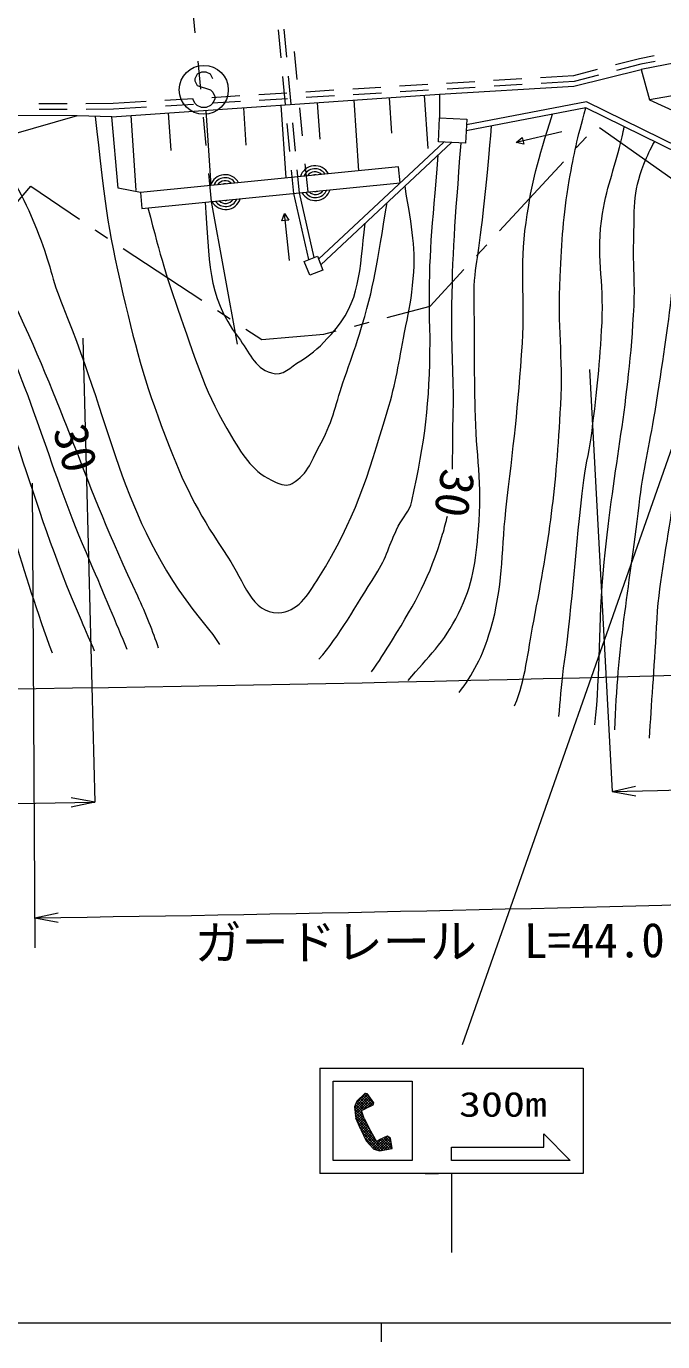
# Model space of a CAD drawing. Units: millimetres, scale not verified. Extents: x 40000 to 680000, y 20000 to 380000.
# Drawn here: x 349152 to 382965, y 204000 to 273897 of the extents above; entities that cross this region are included whole.
import ezdxf
from ezdxf.enums import TextEntityAlignment as Align

# ---------------------------------------------------------------- set-up
doc = ezdxf.new("R2010")
doc.units = ezdxf.units.MM
doc.header["$LTSCALE"] = 1000
for name, color, linetype, lineweight in [('M-BGD', 7, 'Continuous', 13), ('M-BMK-ROW', 30, 'Continuous', 13), ('M-STR-HTXT', 7, 'Continuous', 13), ('M-STR-STR1', 1, 'Continuous', 13), ('M-STR-STRC', 7, 'Continuous', 13), ('M-TTL-BAND', 7, 'Continuous', 13)]:
    doc.layers.add(name, color=color, linetype=linetype, lineweight=lineweight)
doc.styles.add('ＭＳ ゴシック', font='')
doc.styles.get('ＭＳ ゴシック').set_extended_font_data('MS Gothic')

msp = doc.modelspace()

# ---------------------------------------------------------------- linework, layer by layer
at = {"layer": 'M-BGD'}
for p, q in [((362694, 272225), (362555, 273718)), ((362993, 272249), (362854, 273742)), ((381731, 272172), (380459, 271843)), ((382517, 272323), (381731, 272172)), ((382571, 272028), (381797, 271879)), ((362926, 269736), (362787, 271229)), ((363225, 269760), (363086, 271253)), ((378220, 271265), (376475, 271160)), ((379491, 271593), (378220, 271265)), ((379547, 271298), (378267, 270967)), ((381797, 271879), (380516, 271548)), ((367991, 270647), (366493, 270557)), ((370486, 270798), (368989, 270708)), ((372982, 270949), (371484, 270858)), ((373010, 270650), (371513, 270560)), ((375477, 271100), (373980, 271009)), ((375505, 270801), (374008, 270710)), ((378267, 270967), (376503, 270861)), ((353701, 269089), (371108, 270286)), ((355513, 269894), (353769, 269789)), ((358009, 270045), (356512, 269954)), ((360504, 270195), (359007, 270105)), ((360533, 269897), (359035, 269806)), ((363000, 270346), (361503, 270256)), ((363028, 270047), (361531, 269957)), ((365495, 270497), (363998, 270406)), ((365523, 270198), (364026, 270108)), ((364614, 269839), (364747, 267905)), ((368019, 270349), (366522, 270258)), ((366549, 269972), (366807, 266221)), ((368425, 270101), (368554, 268226)), ((370514, 270499), (369017, 270409)), ((370300, 270230), (370494, 267405)), ((371108, 270286), (371114, 269031)), ((382265, 269984), (392156, 265459)), ((351319, 269782), (349819, 269777)), ((351328, 269482), (349828, 269477)), ((353769, 269789), (352319, 269785)), ((353779, 269489), (352328, 269485)), ((355542, 269595), (353779, 269489)), ((354699, 269158), (354973, 265167)), ((358037, 269746), (356540, 269655)), ((356694, 269295), (356831, 267299)), ((358689, 269432), (358964, 265441)), ((360685, 269569), (360822, 267574)), ((362680, 269706), (362946, 265837)), ((354031, 265302), (353701, 269089)), ((363158, 267246), (363019, 268740)), ((363457, 267270), (363318, 268764)), ((371329, 267739), (364674, 261527)), ((371747, 267719), (364792, 261227)), ((377609, 268297), (375175, 267724)), ((375175, 267724), (375497, 267992)), ((375583, 267627), (375175, 267724)), ((375497, 267992), (375583, 267627)), ((363366, 265019), (363251, 266251)), ((363665, 265047), (363550, 266275)), ((355212, 265069), (354031, 265302)), ((364167, 261500), (363366, 265019)), ((364449, 261610), (363667, 265049)), ((360371, 257003), (359000, 264585)), ((362720, 263554), (362866, 263947)), ((363093, 263594), (362720, 263554)), ((363134, 261461), (362866, 263947)), ((362866, 263947), (363093, 263594))]:
    msp.add_line(p, q, dxfattribs=at)
for points in [[(532026, 287036), (458042, 280953), (432714, 278022), (399062, 274949), (381819, 271604), (382265, 269984)], [(529449, 284827), (498184, 282764), (458092, 279071), (432834, 276145), (399407, 272992), (382265, 269984)], [(371108, 270286), (378242, 270711), (381819, 271604)], [(389816, 264530), (378924, 269878), (372535, 268656)], [(351851, 269136), (337436, 269157), (307041, 267404)], [(353701, 269089), (351851, 269136), (344939, 267160)], [(389848, 264180), (378882, 269564), (372520, 268348)]]:
    msp.add_lwpolyline(points, dxfattribs=at)
for points in [[(371114, 269031), (372550, 268961), (372488, 267683), (371052, 267752)], [(355297, 264217), (369016, 265580), (368932, 266432), (355212, 265069)], [(363921, 261403), (364616, 261675), (364903, 260942), (364208, 260670)]]:
    msp.add_lwpolyline(points, close=True, dxfattribs=at)
for centre, radius, start, end in [((364491, 265677), 812, 28.29549, 163.05576), ((364491, 265677), 650, 34.41127, 156.93997), ((359715, 265202), 812, 28.29549, 163.05576), ((359715, 265202), 650, 34.41127, 156.93997), ((359715, 265202), 488, 45.54396, 145.80728), ((364491, 265677), 488, 45.54396, 145.80728), ((364491, 265677), 325, 79.73325, 111.61799), ((359715, 265202), 325, 79.73325, 111.61799), ((364514, 265447), 812, 208.29549, 343.05576), ((364514, 265447), 650, 214.41127, 336.93997), ((364514, 265447), 488, 225.54396, 325.80728), ((364514, 265447), 325, 259.73325, 291.61799), ((359738, 264972), 812, 208.29549, 343.05576), ((359738, 264972), 650, 214.41127, 336.93997), ((359738, 264972), 488, 225.54396, 325.80728), ((359738, 264972), 325, 259.73325, 291.61799)]:
    msp.add_arc(centre, radius, start, end, dxfattribs=at)
for points, knots in [([(352817, 269111), (353306, 264682), (353430, 263311), (354285, 259683), (355044, 256463), (355535, 254658), (356741, 251578), (357689, 249157), (358408, 247854), (359855, 245694), (360724, 244396), (361120, 242702), (362545, 242735), (363558, 242759), (364104, 243657), (364690, 244600), (366654, 247764), (367246, 249849), (368328, 253413), (368818, 255026), (368930, 255974), (369253, 257629), (369442, 258597), (369575, 259137), (369679, 260118), (369895, 262181), (369644, 263036), (369276, 265412)], [0, 0, 0, 0, 1, 1, 1, 2, 2, 2, 3, 3, 3, 4, 4, 4, 5, 5, 5, 6, 6, 6, 7, 7, 7, 8, 8, 8, 9, 9, 9, 9]), ([(372150, 238493), (372859, 239433), (373407, 240409), (373814, 241822), (374509, 244230), (374358, 245695), (374637, 248186), (375025, 251650), (375294, 253588), (375510, 257066), (375664, 259566), (375351, 260996), (375706, 263475), (376034, 265764), (376294, 266642), (377110, 269225)], [0, 0, 0, 0, 1, 1, 1, 2, 2, 2, 3, 3, 3, 4, 4, 4, 5, 5, 5, 5]), ([(375100, 237789), (375700, 239295), (375768, 240495), (376114, 242290), (376968, 246730), (377304, 249261), (377546, 253776), (377689, 256429), (377370, 257925), (377518, 260578), (377630, 262587), (377658, 263724), (378003, 265707), (378269, 267241), (378402, 267812), (378880, 269564)], [0, 0, 0, 0, 1, 1, 1, 2, 2, 2, 3, 3, 3, 4, 4, 4, 5, 5, 5, 5]), ([(369433, 239141), (370526, 240400), (371332, 241123), (372112, 242696), (372908, 244300), (373019, 245371), (373180, 247155), (373405, 249659), (373044, 251076), (373000, 253590), (372967, 255460), (372957, 256508), (372957, 258378), (372957, 259164), (372919, 259607), (372972, 260392), (373025, 261176), (373138, 261608), (373237, 262388), (373545, 264811), (373596, 265601), (373876, 268607)], [0, 0, 0, 0, 1, 1, 1, 2, 2, 2, 3, 3, 3, 4, 4, 4, 5, 5, 5, 6, 6, 6, 7, 7, 7, 7]), ([(377454, 237228), (377524, 238004), (377567, 238819), (377702, 239787), (378244, 243677), (378283, 245889), (378778, 249786), (378909, 250812), (379090, 251372), (379213, 252400), (379480, 254641), (379624, 255901), (379741, 258155), (379859, 260414), (379406, 261713), (379768, 263946), (380032, 265571), (380455, 266422), (380809, 268029), (380859, 268255), (380888, 268379), (380926, 268560)], [0, 0, 0, 0, 1, 1, 1, 2, 2, 2, 3, 3, 3, 4, 4, 4, 5, 5, 5, 6, 6, 6, 7, 7, 7, 7]), ([(347260, 267823), (348573, 265527), (349025, 264827), (349841, 262764), (350408, 261332), (350503, 260448), (351091, 259025), (353898, 252228), (354121, 247510), (358832, 241862), (359039, 241614), (359234, 241333), (359422, 241040)], [0, 0, 0, 0, 1, 1, 1, 2, 2, 2, 3, 3, 3, 4, 4, 4, 4]), ([(379364, 236772), (379670, 239661), (379522, 241990), (379859, 245429), (380382, 250757), (381180, 253696), (381441, 259044), (381505, 260371), (381385, 261117), (381426, 262445), (381477, 264066), (381351, 265062), (381966, 266563), (382171, 267064), (382275, 267328), (382539, 267768)], [0, 0, 0, 0, 1, 1, 1, 2, 2, 2, 3, 3, 3, 4, 4, 4, 5, 5, 5, 5]), ([(364703, 240269), (365793, 241499), (366629, 243065), (367724, 244766), (368320, 245693), (368417, 246341), (368910, 247327), (369175, 247858), (369505, 248083), (369633, 248662), (370356, 251923), (370580, 253817), (370605, 257157), (370609, 257699), (370582, 258002), (370576, 258544), (370537, 261872), (370718, 263006), (371032, 267051)], [0, 0, 0, 0, 1, 1, 1, 2, 2, 2, 3, 3, 3, 4, 4, 4, 5, 5, 5, 6, 6, 6, 6]), ([(371797, 250365), (371816, 251175), (371796, 252020), (371828, 253042), (371894, 255140), (371745, 256316), (371762, 258414), (371790, 262044), (371926, 263268), (372254, 267694)], [0, 0, 0, 0, 1, 1, 1, 2, 2, 2, 3, 3, 3, 3]), ([(344444, 266756), (345040, 265629), (345193, 265344), (345677, 264441), (346667, 262593), (347337, 261618), (348244, 259728), (351195, 253574), (352147, 249812), (355052, 243637), (355508, 242668), (355853, 241752), (356164, 240879)], [0, 0, 0, 0, 1, 1, 1, 2, 2, 2, 3, 3, 3, 4, 4, 4, 4]), ([(380431, 236518), (380552, 240944), (381157, 243740), (381707, 248448), (381936, 250407), (382245, 251478), (382559, 253425), (383411, 258714), (383547, 260546), (384245, 266931)], [0, 0, 0, 0, 1, 1, 1, 2, 2, 2, 3, 3, 3, 3]), ([(343506, 265993), (345356, 262787), (345840, 261805), (347189, 259046), (349694, 253919), (350247, 250678), (352534, 245450), (353293, 243717), (353902, 242209), (354499, 240796)], [0, 0, 0, 0, 1, 1, 1, 2, 2, 2, 3, 3, 3, 3]), ([(382271, 236079), (382360, 237862), (382525, 239689), (382639, 241960), (382762, 244415), (383115, 245765), (383453, 248200), (383886, 251320), (384213, 253055), (384640, 256176), (385178, 260110), (385316, 261459), (385826, 266155)], [0, 0, 0, 0, 1, 1, 1, 2, 2, 2, 3, 3, 3, 4, 4, 4, 4]), ([(342503, 265176), (343884, 262831), (344221, 262085), (345245, 260063), (348597, 253444), (349109, 249140), (352065, 242335), (352318, 241753), (352547, 241217), (352764, 240711)], [0, 0, 0, 0, 1, 1, 1, 2, 2, 2, 3, 3, 3, 3]), ([(355612, 264250), (356333, 261496), (356560, 260687), (357348, 258462), (358249, 255917), (358651, 254409), (360051, 252102), (360737, 250974), (361192, 250205), (362400, 249671), (362714, 249533), (362980, 249438), (363277, 249610), (364173, 250128), (364318, 250861), (364813, 251769), (365498, 253024), (365592, 253858), (366061, 255208), (366377, 256119), (366567, 256625), (366854, 257545), (367685, 260206), (367761, 261222), (368328, 264527)], [0, 0, 0, 0, 1, 1, 1, 2, 2, 2, 3, 3, 3, 4, 4, 4, 5, 5, 5, 6, 6, 6, 7, 7, 7, 8, 8, 8, 8]), ([(358654, 264551), (358917, 261438), (358682, 259675), (360419, 257365), (361024, 256561), (361217, 255784), (362176, 255480), (362804, 255280), (363167, 255789), (363733, 256126), (364448, 256553), (364780, 256911), (365342, 257525), (366971, 259307), (366829, 260877), (367157, 263434)], [0, 0, 0, 0, 1, 1, 1, 2, 2, 2, 3, 3, 3, 4, 4, 4, 5, 5, 5, 5]), ([(341069, 264009), (343124, 260691), (343908, 259710), (345134, 256671), (345536, 255673), (345716, 255097), (346086, 254086), (348030, 248775), (348899, 244963), (350524, 240600)], [0, 0, 0, 0, 1, 1, 1, 2, 2, 2, 3, 3, 3, 3]), ([(367496, 239602), (367863, 240116), (368230, 240676), (368615, 241304), (369882, 243370), (370575, 244589), (371274, 246910), (371375, 247248), (371458, 247567), (371524, 247873)], [0, 0, 0, 0, 1, 1, 1, 2, 2, 2, 3, 3, 3, 3])]:
    msp.add_open_spline(points, degree=3, knots=knots, dxfattribs=at)
at = {"layer": 'M-BMK-ROW'}
for p, q in [((379616, 268521), (383694, 265629)), ((378370, 267436), (378913, 268024)), ((374300, 263028), (377692, 266701)), ((348167, 263974), (349388, 265400)), ((349388, 265400), (351970, 263645)), ((352797, 263083), (352864, 263038)), ((352864, 263038), (353465, 262643)), ((373078, 261706), (373621, 262293)), ((354301, 262094), (358480, 259349)), ((370609, 259032), (372400, 260971)), ((359316, 258800), (359985, 258361)), ((368328, 258427), (370609, 259032)), ((366588, 257966), (367361, 258171)), ((360821, 257812), (361663, 257259)), ((361663, 257259), (364959, 257534)), ((364959, 257534), (365621, 257709))]:
    msp.add_line(p, q, dxfattribs=at)
at = {"layer": 'M-STR-HTXT'}
for p, q in [((352154, 257332), (352787, 232664)), ((379082, 255669), (380278, 233231)), ((349469, 249615), (349610, 224933)), ((380278, 233231), (381521, 233513)), ((352787, 232664), (351533, 232895)), ((380278, 233231), (381534, 233014)), ((352787, 232664), (351541, 232395)), ((349599, 226523), (350846, 226791)), ((349599, 226523), (350853, 226291))]:
    msp.add_line(p, q, dxfattribs=at)
for centre, start, end in [((310368, 2945909), 270.18002, 275.394), ((310689, 2939820), 271.4728, 274.74783), ((310689, 2939820), 270.18002, 270.89091), ((311010, 2933731), 270.81667, 271.75726)]:
    msp.add_arc(centre, 2707483, start, end, dxfattribs=at)
at = {"layer": 'M-STR-STR1'}
for p, q in [((358130, 273543), (357986, 275036)), ((358420, 270557), (358275, 272050)), ((363540, 271066), (363395, 272559)), ((363829, 268080), (363684, 269573)), ((358710, 267571), (358565, 269064)), ((364119, 265094), (363974, 266587)), ((359000, 264585), (358855, 266078))]:
    msp.add_line(p, q, dxfattribs=at)
at = {"layer": 'M-STR-STRC'}
for p, q in [((391186, 273553), (372304, 219771)), ((358228, 271349), (358110, 271113)), ((358464, 271467), (358228, 271349)), ((358701, 271467), (358464, 271467)), ((358937, 271349), (358701, 271467)), ((359055, 271113), (358937, 271349)), ((358110, 271113), (358110, 270994)), ((358110, 270994), (358228, 270758)), ((358228, 270758), (358937, 270522)), ((358937, 270522), (359055, 270404)), ((358110, 269813), (357991, 270049)), ((358228, 269694), (358110, 269813)), ((359055, 269813), (358937, 269694)), ((359055, 270404), (359173, 270167)), ((359173, 270049), (359055, 269813)), ((359173, 270167), (359173, 270049)), ((358464, 269576), (358228, 269694)), ((358701, 269576), (358464, 269576)), ((358937, 269694), (358701, 269576)), ((364748, 218537), (378748, 218537)), ((364748, 218537), (364748, 212937)), ((378748, 218537), (378748, 212937)), ((366722, 216781), (366581, 216477)), ((366586, 216433), (367285, 217132)), ((366602, 216307), (367345, 217051)), ((366617, 216182), (367406, 216970)), ((366633, 216056), (367466, 216889)), ((366661, 216650), (367210, 217198)), ((367064, 216332), (366688, 216707)), ((366722, 216781), (367165, 217209)), ((367155, 216382), (366739, 216797)), ((367251, 216427), (366811, 216867)), ((367348, 216471), (366883, 216936)), ((367445, 216516), (366955, 217006)), ((367542, 216561), (367027, 217075)), ((367033, 216314), (367526, 216807)), ((367593, 216651), (367099, 217145)), ((367165, 217209), (367242, 217190)), ((367377, 217008), (367180, 217205)), ((367242, 217190), (367605, 216700)), ((367317, 216457), (367586, 216726)), ((367605, 216700), (367572, 216575)), ((366581, 216477), (366655, 215882)), ((367103, 215868), (366593, 216378)), ((367034, 216078), (366598, 216514)), ((367240, 215590), (366613, 216217)), ((367379, 215309), (366633, 216055)), ((366973, 216281), (366643, 216611)), ((366649, 215930), (366976, 216257)), ((366682, 215822), (367010, 216150)), ((366725, 215724), (367045, 216044)), ((366969, 216278), (367148, 216379)), ((367105, 215860), (366969, 216278)), ((367572, 216575), (367148, 216379)), ((367552, 214995), (366653, 215894)), ((366925, 215275), (366655, 215882)), ((367747, 214659), (366760, 215645)), ((366769, 215626), (367080, 215937)), ((366812, 215528), (367118, 215834)), ((366856, 215430), (367165, 215740)), ((368094, 214170), (366873, 215391)), ((366899, 215332), (367212, 215645)), ((366944, 215235), (367259, 215551)), ((366989, 215139), (367306, 215456)), ((367035, 215043), (367353, 215362)), ((367105, 215860), (367432, 215201)), ((366925, 215275), (367210, 214674)), ((367975, 214147), (366994, 215128)), ((367080, 214947), (367400, 215267)), ((367805, 214176), (367122, 214859)), ((367126, 214851), (367448, 215174)), ((367171, 214755), (367500, 215085)), ((367210, 214674), (367612, 214230)), ((367220, 214663), (367552, 214995)), ((367287, 214589), (367604, 214905)), ((367354, 214514), (367656, 214816)), ((367422, 214440), (367708, 214726)), ((367432, 215201), (367757, 214641)), ((367489, 214366), (367773, 214650)), ((367556, 214292), (368057, 214793)), ((367631, 214225), (368317, 214912)), ((367741, 214194), (368416, 214869)), ((367757, 214641), (367907, 214724)), ((368214, 214192), (367761, 214644)), ((367852, 214163), (368500, 214811)), ((368333, 214214), (367853, 214694)), ((368333, 214919), (367907, 214724)), ((368452, 214236), (367946, 214742)), ((367977, 214148), (368519, 214689)), ((368571, 214259), (368043, 214786)), ((368563, 214408), (368140, 214831)), ((368536, 214576), (368237, 214875)), ((368499, 214818), (368333, 214919)), ((368510, 214744), (368338, 214916)), ((368585, 214267), (368499, 214818)), ((367612, 214230), (367935, 214140)), ((367935, 214140), (368578, 214260)), ((368151, 214180), (368538, 214567)), ((368325, 214213), (368557, 214444)), ((368500, 214245), (368576, 214322)), ((368578, 214260), (368585, 214267)), ((378748, 212937), (364748, 212937)), ((370348, 212937), (371048, 212937)), ((371748, 212937), (371748, 208737))]:
    msp.add_line(p, q, dxfattribs=at)
for points in [[(365448, 217837), (369648, 217837), (369648, 213637), (365448, 213637)], [(371748, 214337), (376648, 214337), (376648, 215037), (378048, 213637), (371748, 213637)]]:
    msp.add_lwpolyline(points, close=True, dxfattribs=at)
msp.add_circle((358582, 270522), 1300, dxfattribs=at)
at = {"layer": 'M-TTL-BAND'}
for p, q in [((40000, 205000), (579000, 205000)), ((368000, 205000), (368000, 204000))]:
    msp.add_line(p, q, dxfattribs=at)

# ---------------------------------------------------------------- texts
at = {"layer": 'M-BGD', "style": 'ＭＳ ゴシック'}
for rotation, p in [(285.909, (350020, 252284)), (259.61, (370708, 250564))]:
    msp.add_text('30', height=1833, rotation=rotation, dxfattribs=at).set_placement(p, align=Align.BOTTOM_LEFT)
at = {"layer": 'M-STR-HTXT', "style": 'ＭＳ ゴシック'}
msp.add_text('ガードレール\u3000L=44.0', height=1833, rotation=0.327, dxfattribs=at).set_placement((370591, 223810), align=Align.BOTTOM_CENTER)
at = {"layer": 'M-STR-STRC', "style": 'ＭＳ ゴシック', "width": 1.3}
msp.add_text('300m', height=1320, dxfattribs=at).set_placement((374478, 216615), align=Align.MIDDLE_CENTER)

doc.saveas('drawing.dxf')
